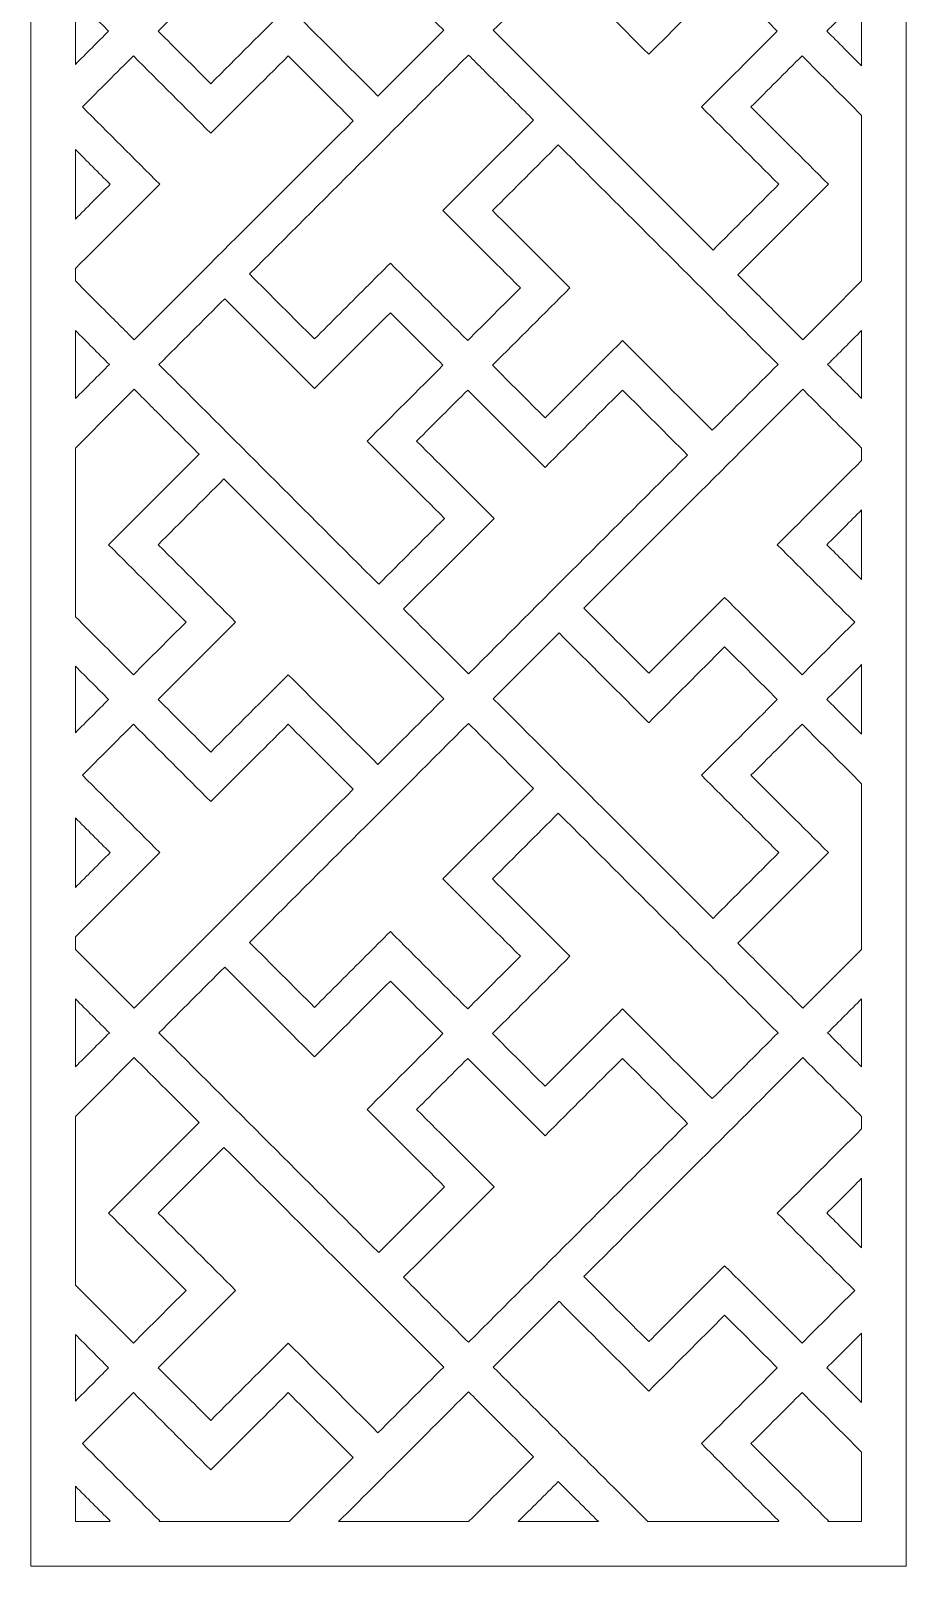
# Model space of a CAD drawing. Header units: centimetres. Extents: x -9.6 to 8.9, y -13.9 to 14.2.
# Drawn here: x 0.91 to 8.9, y -13.87 to 0.15 of the extents above; entities that cross this region are included whole.
import ezdxf

# ---------------------------------------------------------------- set-up
doc = ezdxf.new("R2010")
doc.units = ezdxf.units.CM
doc.header["$MEASUREMENT"] = 0
doc.layers.add('layer 1', color=7, linetype='Continuous')

msp = doc.modelspace()

# ---------------------------------------------------------------- linework, layer by layer
at = {"layer": 'layer 1', "color": 242, "lineweight": 9}
for points, knots in [([(0.90884, 14.17327), (3.57212, 14.17327), (6.23531, 14.17327), (8.89854, 14.17327), (8.89854, 14.17327), (8.89854, 4.8253), (8.89854, -4.52267), (8.89854, -13.87064), (8.89854, -13.87064), (6.23531, -13.87064), (3.57212, -13.87064), (0.90884, -13.87064), (0.90884, -13.87064), (0.90884, -4.52267), (0.90884, 4.8253), (0.90884, 14.17327)], [0, 0, 0, 0, 0.2, 0.2, 0.2, 0.2, 0.4, 0.4, 0.4, 0.4, 0.6, 0.6, 0.6, 0.6, 1, 1, 1, 1]), ([(2.67208, 2.15695), (2.472, 1.95681), (2.27193, 1.75673), (2.07183, 1.55664), (2.07183, 1.55664), (2.30723, 1.32125), (2.54265, 1.08586), (2.77805, 0.85046), (2.77805, 0.85046), (2.54265, 0.61508), (2.30723, 0.37964), (2.07183, 0.14424), (2.07183, 0.14424), (2.23189, -0.01581), (2.39202, -0.17591), (2.55205, -0.33598), (2.55205, -0.33598), (2.78747, -0.10054), (3.02283, 0.13489), (3.25827, 0.37024), (3.25827, 0.37024), (3.5313, 0.09714), (3.80441, -0.17591), (4.0774, -0.449), (4.0774, -0.449), (4.27752, -0.24888), (4.4776, -0.04878), (4.67771, 0.15132), (4.67771, 0.15132), (4.0092, 0.81985), (3.34065, 1.48838), (2.67208, 2.15695)], [0, 0, 0, 0, 0.11111111, 0.11111111, 0.11111111, 0.11111111, 0.22222222, 0.22222222, 0.22222222, 0.22222222, 0.33333333, 0.33333333, 0.33333333, 0.33333333, 0.44444444, 0.44444444, 0.44444444, 0.44444444, 0.55555556, 0.55555556, 0.55555556, 0.55555556, 0.66666667, 0.66666667, 0.66666667, 0.66666667, 0.77777778, 0.77777778, 0.77777778, 0.77777778, 1, 1, 1, 1]), ([(5.72993, 0.75163), (5.5299, 0.55152), (5.32977, 0.35144), (5.12969, 0.15132), (5.12969, 0.15132), (5.79823, -0.51718), (6.46675, -1.18573), (7.13528, -1.85425), (7.13528, -1.85425), (7.3354, -1.65415), (7.53548, -1.4541), (7.73553, -1.25401), (7.73553, -1.25401), (7.50013, -1.0186), (7.26475, -0.78323), (7.02936, -0.54783), (7.02936, -0.54783), (7.26008, -0.31714), (7.49073, -0.08644), (7.72145, 0.14424), (7.72145, 0.14424), (7.56137, 0.30431), (7.40126, 0.46441), (7.24123, 0.62444), (7.24123, 0.62444), (7.01048, 0.39378), (6.77983, 0.16308), (6.54914, -0.0676), (6.54914, -0.0676), (6.2761, 0.20549), (6.00301, 0.47854), (5.72993, 0.75163)], [0, 0, 0, 0, 0.11111111, 0.11111111, 0.11111111, 0.11111111, 0.22222222, 0.22222222, 0.22222222, 0.22222222, 0.33333333, 0.33333333, 0.33333333, 0.33333333, 0.44444444, 0.44444444, 0.44444444, 0.44444444, 0.55555556, 0.55555556, 0.55555556, 0.55555556, 0.66666667, 0.66666667, 0.66666667, 0.66666667, 0.77777778, 0.77777778, 0.77777778, 0.77777778, 1, 1, 1, 1]), ([(1.31629, -0.15934), (1.31629, 0.04304), (1.31629, 0.24545), (1.31629, 0.44782), (1.31629, 0.44782), (1.41749, 0.34665), (1.51871, 0.24545), (1.61989, 0.14424), (1.61989, 0.14424), (1.51871, 0.04304), (1.41749, -0.05814), (1.31629, -0.15934)], [0, 0, 0, 0, 0.25, 0.25, 0.25, 0.25, 0.5, 0.5, 0.5, 0.5, 1, 1, 1, 1]), ([(8.49108, 0.46197), (8.49108, 0.25016), (8.49108, 0.03835), (8.49108, -0.17345), (8.49108, -0.17345), (8.38521, -0.06752), (8.27929, 0.03835), (8.17338, 0.14424), (8.17338, 0.14424), (8.27929, 0.25016), (8.38521, 0.35608), (8.49108, 0.46197)], [0, 0, 0, 0, 0.25, 0.25, 0.25, 0.25, 0.5, 0.5, 0.5, 0.5, 1, 1, 1, 1]), ([(1.31629, -2.13686), (1.31629, -2.09911), (1.31629, -2.06138), (1.31629, -2.02366), (1.31629, -2.02366), (1.57285, -1.76713), (1.82945, -1.51057), (2.08594, -1.25401), (2.08594, -1.25401), (1.85056, -1.0186), (1.61516, -0.78323), (1.3798, -0.54783), (1.3798, -0.54783), (1.53511, -0.39244), (1.69048, -0.23705), (1.84582, -0.08175), (1.84582, -0.08175), (2.08127, -0.31714), (2.31669, -0.55253), (2.55205, -0.78793), (2.55205, -0.78793), (2.78747, -0.55253), (3.02283, -0.31714), (3.25827, -0.08175), (3.25827, -0.08175), (3.456, -0.27942), (3.65373, -0.4772), (3.85145, -0.67495), (3.85145, -0.67495), (3.18528, -1.34111), (2.5191, -2.00733), (1.85289, -2.67348), (1.85289, -2.67348), (1.76229, -2.58284), (1.6717, -2.49223), (1.58104, -2.40153), (1.58104, -2.40153), (1.49281, -2.31333), (1.40458, -2.22513), (1.31629, -2.13686)], [0, 0, 0, 0, 0.09090909, 0.09090909, 0.09090909, 0.09090909, 0.18181818, 0.18181818, 0.18181818, 0.18181818, 0.27272727, 0.27272727, 0.27272727, 0.27272727, 0.36363636, 0.36363636, 0.36363636, 0.36363636, 0.45454545, 0.45454545, 0.45454545, 0.45454545, 0.54545455, 0.54545455, 0.54545455, 0.54545455, 0.63636364, 0.63636364, 0.63636364, 0.63636364, 0.72727273, 0.72727273, 0.72727273, 0.72727273, 0.81818182, 0.81818182, 0.81818182, 0.81818182, 1, 1, 1, 1]), ([(4.90371, -0.07467), (4.23749, -0.74082), (3.57135, -1.40704), (2.90515, -2.07319), (2.90515, -2.07319), (3.10291, -2.27096), (3.30063, -2.4687), (3.49837, -2.66641), (3.49837, -2.66641), (3.65373, -2.51103), (3.80907, -2.35565), (3.96445, -2.20032), (3.96445, -2.20032), (3.96445, -2.20032), (3.96445, -2.20032), (3.96445, -2.20032), (3.96445, -2.20032), (4.03976, -2.12497), (4.11508, -2.04965), (4.19043, -1.97437), (4.19043, -1.97437), (4.42583, -2.20973), (4.66126, -2.44512), (4.89663, -2.68054), (4.89663, -2.68054), (5.0567, -2.52046), (5.21674, -2.36041), (5.37684, -2.20032), (5.37684, -2.20032), (5.14148, -1.96488), (4.90606, -1.7295), (4.67064, -1.49415), (4.67064, -1.49415), (4.94607, -1.2187), (5.22148, -0.9433), (5.49689, -0.66786), (5.49689, -0.66786), (5.3898, -0.56077), (5.28268, -0.45365), (5.17558, -0.34655), (5.17558, -0.34655), (5.08494, -0.25588), (4.9943, -0.16527), (4.90371, -0.07467)], [0, 0, 0, 0, 0.08333333, 0.08333333, 0.08333333, 0.08333333, 0.16666667, 0.16666667, 0.16666667, 0.16666667, 0.25, 0.25, 0.25, 0.25, 0.33333333, 0.33333333, 0.33333333, 0.33333333, 0.41666667, 0.41666667, 0.41666667, 0.41666667, 0.5, 0.5, 0.5, 0.5, 0.58333333, 0.58333333, 0.58333333, 0.58333333, 0.66666667, 0.66666667, 0.66666667, 0.66666667, 0.75, 0.75, 0.75, 0.75, 0.83333333, 0.83333333, 0.83333333, 0.83333333, 1, 1, 1, 1]), ([(8.49108, -0.62538), (8.49108, -1.12921), (8.49108, -1.63304), (8.49108, -2.13686), (8.49108, -2.13686), (8.31223, -2.3157), (8.13336, -2.49462), (7.95453, -2.67348), (7.95453, -2.67348), (7.87323, -2.59229), (7.79205, -2.51102), (7.71086, -2.42984), (7.71086, -2.42984), (7.5943, -2.31331), (7.47777, -2.19675), (7.36129, -2.08028), (7.36129, -2.08028), (7.63665, -1.80486), (7.9121, -1.52941), (8.1875, -1.25401), (8.1875, -1.25401), (7.95212, -1.0186), (7.71668, -0.78323), (7.48132, -0.54783), (7.48132, -0.54783), (7.63665, -0.39244), (7.79205, -0.23705), (7.94742, -0.08175), (7.94742, -0.08175), (8.1286, -0.26292), (8.3098, -0.44417), (8.49108, -0.62538)], [0, 0, 0, 0, 0.11111111, 0.11111111, 0.11111111, 0.11111111, 0.22222222, 0.22222222, 0.22222222, 0.22222222, 0.33333333, 0.33333333, 0.33333333, 0.33333333, 0.44444444, 0.44444444, 0.44444444, 0.44444444, 0.55555556, 0.55555556, 0.55555556, 0.55555556, 0.66666667, 0.66666667, 0.66666667, 0.66666667, 0.77777778, 0.77777778, 0.77777778, 0.77777778, 1, 1, 1, 1]), ([(1.31629, -1.57172), (1.31629, -1.3599), (1.31629, -1.14812), (1.31629, -0.93636), (1.31629, -0.93636), (1.42222, -1.04221), (1.5281, -1.14812), (1.63398, -1.25401), (1.63398, -1.25401), (1.5281, -1.3599), (1.42222, -1.46579), (1.31629, -1.57172)], [0, 0, 0, 0, 0.25, 0.25, 0.25, 0.25, 0.5, 0.5, 0.5, 0.5, 1, 1, 1, 1]), ([(5.72289, -0.89386), (5.5228, -1.09395), (5.3227, -1.29402), (5.12262, -1.49415), (5.12262, -1.49415), (5.35802, -1.7295), (5.59337, -1.96488), (5.8288, -2.20032), (5.8288, -2.20032), (5.59337, -2.43572), (5.35802, -2.67114), (5.12262, -2.9065), (5.12262, -2.9065), (5.28269, -3.06659), (5.44277, -3.22667), (5.60284, -3.38672), (5.60284, -3.38672), (5.83818, -3.15132), (6.0736, -2.91595), (6.30904, -2.68054), (6.30904, -2.68054), (6.58208, -2.95363), (6.85515, -3.22667), (7.12819, -3.49974), (7.12819, -3.49974), (7.3283, -3.29961), (7.52841, -3.09956), (7.7285, -2.89947), (7.7285, -2.89947), (7.05996, -2.23093), (6.39143, -1.5624), (5.72289, -0.89386)], [0, 0, 0, 0, 0.11111111, 0.11111111, 0.11111111, 0.11111111, 0.22222222, 0.22222222, 0.22222222, 0.22222222, 0.33333333, 0.33333333, 0.33333333, 0.33333333, 0.44444444, 0.44444444, 0.44444444, 0.44444444, 0.55555556, 0.55555556, 0.55555556, 0.55555556, 0.66666667, 0.66666667, 0.66666667, 0.66666667, 0.77777778, 0.77777778, 0.77777778, 0.77777778, 1, 1, 1, 1]), ([(2.07893, -2.89947), (2.27899, -2.69938), (2.4791, -2.49927), (2.67922, -2.29917), (2.67922, -2.29917), (2.95223, -2.57224), (3.22531, -2.8453), (3.49837, -3.11839), (3.49837, -3.11839), (3.72901, -2.88768), (3.95976, -2.65701), (4.19043, -2.42629), (4.19043, -2.42629), (4.3505, -2.58638), (4.51058, -2.74646), (4.67064, -2.9065), (4.67064, -2.9065), (4.43996, -3.13723), (4.20926, -3.36787), (3.97857, -3.59861), (3.97857, -3.59861), (4.21397, -3.834), (4.44938, -4.06939), (4.68479, -4.30476), (4.68479, -4.30476), (4.48468, -4.5049), (4.28458, -4.70489), (4.08451, -4.90504), (4.08451, -4.90504), (3.41595, -4.23653), (2.74744, -3.568), (2.07893, -2.89947)], [0, 0, 0, 0, 0.11111111, 0.11111111, 0.11111111, 0.11111111, 0.22222222, 0.22222222, 0.22222222, 0.22222222, 0.33333333, 0.33333333, 0.33333333, 0.33333333, 0.44444444, 0.44444444, 0.44444444, 0.44444444, 0.55555556, 0.55555556, 0.55555556, 0.55555556, 0.66666667, 0.66666667, 0.66666667, 0.66666667, 0.77777778, 0.77777778, 0.77777778, 0.77777778, 1, 1, 1, 1]), ([(1.31629, -3.21009), (1.31629, -3.00301), (1.31629, -2.79593), (1.31629, -2.58884), (1.31629, -2.58884), (1.41985, -2.69237), (1.52339, -2.79593), (1.62692, -2.89947), (1.62692, -2.89947), (1.52339, -3.00301), (1.41985, -3.10655), (1.31629, -3.21009)], [0, 0, 0, 0, 0.25, 0.25, 0.25, 0.25, 0.5, 0.5, 0.5, 0.5, 1, 1, 1, 1]), ([(8.49108, -2.58884), (8.49108, -2.79593), (8.49108, -3.00301), (8.49108, -3.21009), (8.49108, -3.21009), (8.38756, -3.10655), (8.28403, -3.00301), (8.18041, -2.89947), (8.18041, -2.89947), (8.28403, -2.79593), (8.38756, -2.69237), (8.49108, -2.58884)], [0, 0, 0, 0, 0.25, 0.25, 0.25, 0.25, 0.5, 0.5, 0.5, 0.5, 1, 1, 1, 1]), ([(1.31629, -5.20178), (1.31629, -4.68851), (1.31629, -4.17529), (1.31629, -3.66205), (1.31629, -3.66205), (1.4952, -3.48318), (1.67412, -3.30433), (1.85289, -3.12545), (1.85289, -3.12545), (1.94359, -3.21611), (2.03417, -3.30671), (2.1248, -3.39734), (2.1248, -3.39734), (2.23189, -3.50445), (2.339, -3.61156), (2.44613, -3.7187), (2.44613, -3.7187), (2.17071, -3.99405), (1.89529, -4.26949), (1.61988, -4.54489), (1.61988, -4.54489), (1.85526, -4.78027), (2.09066, -5.01574), (2.32608, -5.25113), (2.32608, -5.25113), (2.16597, -5.41117), (2.00594, -5.57127), (1.84582, -5.73132), (1.84582, -5.73132), (1.66936, -5.55478), (1.49283, -5.37825), (1.31629, -5.20178)], [0, 0, 0, 0, 0.11111111, 0.11111111, 0.11111111, 0.11111111, 0.22222222, 0.22222222, 0.22222222, 0.22222222, 0.33333333, 0.33333333, 0.33333333, 0.33333333, 0.44444444, 0.44444444, 0.44444444, 0.44444444, 0.55555556, 0.55555556, 0.55555556, 0.55555556, 0.66666667, 0.66666667, 0.66666667, 0.66666667, 0.77777778, 0.77777778, 0.77777778, 0.77777778, 1, 1, 1, 1]), ([(4.31048, -5.13104), (4.5859, -4.85564), (4.8613, -4.58022), (5.13673, -4.30476), (5.13673, -4.30476), (4.90134, -4.06939), (4.66595, -3.834), (4.43054, -3.59861), (4.43054, -3.59861), (4.5859, -3.44321), (4.74126, -3.28787), (4.89663, -3.13252), (4.89663, -3.13252), (5.13203, -3.36787), (5.36743, -3.60328), (5.60284, -3.83872), (5.60284, -3.83872), (5.83818, -3.60328), (6.0736, -3.36787), (6.30904, -3.13252), (6.30904, -3.13252), (6.50676, -3.33024), (6.70448, -3.52796), (6.90222, -3.72568), (6.90222, -3.72568), (6.23607, -4.3919), (5.56987, -5.05805), (4.90371, -5.72425), (4.90371, -5.72425), (4.82249, -5.64306), (4.74125, -5.56181), (4.66001, -5.48064), (4.66001, -5.48064), (4.54355, -5.36409), (4.42704, -5.24756), (4.31048, -5.13104)], [0, 0, 0, 0, 0.1, 0.1, 0.1, 0.1, 0.2, 0.2, 0.2, 0.2, 0.3, 0.3, 0.3, 0.3, 0.4, 0.4, 0.4, 0.4, 0.5, 0.5, 0.5, 0.5, 0.6, 0.6, 0.6, 0.6, 0.7, 0.7, 0.7, 0.7, 0.8, 0.8, 0.8, 0.8, 1, 1, 1, 1]), ([(8.49108, -3.66205), (8.49108, -3.69979), (8.49108, -3.73752), (8.49108, -3.77522), (8.49108, -3.77522), (8.23454, -4.03181), (7.97799, -4.28835), (7.72145, -4.54489), (7.72145, -4.54489), (7.9568, -4.78027), (8.19224, -5.01574), (8.42764, -5.25113), (8.42764, -5.25113), (8.26754, -5.41117), (8.10749, -5.57127), (7.94742, -5.73132), (7.94742, -5.73132), (7.71199, -5.49591), (7.4766, -5.26052), (7.24123, -5.02512), (7.24123, -5.02512), (7.16587, -5.10044), (7.09057, -5.17576), (7.01522, -5.25113), (7.01522, -5.25113), (7.01522, -5.25113), (7.01522, -5.25113), (7.01522, -5.25113), (7.01522, -5.25113), (6.85986, -5.40644), (6.70452, -5.56181), (6.54914, -5.71717), (6.54914, -5.71717), (6.35142, -5.51949), (6.15369, -5.32167), (5.95596, -5.12394), (5.95596, -5.12394), (6.62212, -4.45776), (7.28827, -3.79162), (7.95453, -3.12545), (7.95453, -3.12545), (8.0545, -3.22548), (8.15455, -3.32547), (8.2546, -3.42555), (8.2546, -3.42555), (8.33346, -3.50442), (8.41228, -3.58323), (8.49108, -3.66205)], [0, 0, 0, 0, 0.07692308, 0.07692308, 0.07692308, 0.07692308, 0.15384615, 0.15384615, 0.15384615, 0.15384615, 0.23076923, 0.23076923, 0.23076923, 0.23076923, 0.30769231, 0.30769231, 0.30769231, 0.30769231, 0.38461538, 0.38461538, 0.38461538, 0.38461538, 0.46153846, 0.46153846, 0.46153846, 0.46153846, 0.53846154, 0.53846154, 0.53846154, 0.53846154, 0.61538462, 0.61538462, 0.61538462, 0.61538462, 0.69230769, 0.69230769, 0.69230769, 0.69230769, 0.76923077, 0.76923077, 0.76923077, 0.76923077, 0.84615385, 0.84615385, 0.84615385, 0.84615385, 1, 1, 1, 1]), ([(2.67208, -3.94463), (2.472, -4.14474), (2.27193, -4.34481), (2.07183, -4.54489), (2.07183, -4.54489), (2.30723, -4.78027), (2.54265, -5.01574), (2.77805, -5.25113), (2.77805, -5.25113), (2.54265, -5.4865), (2.30723, -5.7219), (2.07183, -5.95733), (2.07183, -5.95733), (2.23189, -6.11737), (2.39202, -6.27742), (2.55205, -6.4375), (2.55205, -6.4375), (2.78747, -6.20213), (3.02283, -5.96672), (3.25827, -5.73132), (3.25827, -5.73132), (3.5313, -6.00438), (3.80441, -6.27742), (4.0774, -6.55047), (4.0774, -6.55047), (4.27752, -6.35038), (4.4776, -6.15033), (4.67771, -5.9502), (4.67771, -5.9502), (4.0092, -5.28171), (3.34065, -4.61316), (2.67208, -3.94463)], [0, 0, 0, 0, 0.11111111, 0.11111111, 0.11111111, 0.11111111, 0.22222222, 0.22222222, 0.22222222, 0.22222222, 0.33333333, 0.33333333, 0.33333333, 0.33333333, 0.44444444, 0.44444444, 0.44444444, 0.44444444, 0.55555556, 0.55555556, 0.55555556, 0.55555556, 0.66666667, 0.66666667, 0.66666667, 0.66666667, 0.77777778, 0.77777778, 0.77777778, 0.77777778, 1, 1, 1, 1]), ([(8.49108, -4.22721), (8.49108, -4.43902), (8.49108, -4.65079), (8.49108, -4.8626), (8.49108, -4.8626), (8.38521, -4.75671), (8.27929, -4.65079), (8.17338, -4.54489), (8.17338, -4.54489), (8.27929, -4.43903), (8.38521, -4.33313), (8.49108, -4.22721)], [0, 0, 0, 0, 0.25, 0.25, 0.25, 0.25, 0.5, 0.5, 0.5, 0.5, 1, 1, 1, 1]), ([(5.12969, -5.9502), (5.32977, -5.75018), (5.5299, -5.55007), (5.72993, -5.34995), (5.72993, -5.34995), (6.00301, -5.62305), (6.2761, -5.89607), (6.54914, -6.16918), (6.54914, -6.16918), (6.77983, -5.93847), (7.01048, -5.7078), (7.24123, -5.47704), (7.24123, -5.47704), (7.40126, -5.63718), (7.56137, -5.79722), (7.72145, -5.95733), (7.72145, -5.95733), (7.49073, -6.18799), (7.26008, -6.41869), (7.02936, -6.64935), (7.02936, -6.64935), (7.26475, -6.88477), (7.50013, -7.12017), (7.73553, -7.35552), (7.73553, -7.35552), (7.53548, -7.55563), (7.3354, -7.75572), (7.13528, -7.95584), (7.13528, -7.95584), (6.46675, -7.28732), (5.79823, -6.61877), (5.12969, -5.9502)], [0, 0, 0, 0, 0.11111111, 0.11111111, 0.11111111, 0.11111111, 0.22222222, 0.22222222, 0.22222222, 0.22222222, 0.33333333, 0.33333333, 0.33333333, 0.33333333, 0.44444444, 0.44444444, 0.44444444, 0.44444444, 0.55555556, 0.55555556, 0.55555556, 0.55555556, 0.66666667, 0.66666667, 0.66666667, 0.66666667, 0.77777778, 0.77777778, 0.77777778, 0.77777778, 1, 1, 1, 1]), ([(1.31629, -6.26091), (1.31629, -6.05848), (1.31629, -5.85608), (1.31629, -5.65376), (1.31629, -5.65376), (1.41749, -5.75492), (1.51871, -5.85608), (1.61989, -5.95733), (1.61989, -5.95733), (1.51871, -6.05848), (1.41749, -6.15968), (1.31629, -6.26091)], [0, 0, 0, 0, 0.25, 0.25, 0.25, 0.25, 0.5, 0.5, 0.5, 0.5, 1, 1, 1, 1]), ([(8.49108, -5.63961), (8.49108, -5.85138), (8.49108, -6.06318), (8.49108, -6.27496), (8.49108, -6.27496), (8.38521, -6.1691), (8.27929, -6.06318), (8.17338, -5.95733), (8.17338, -5.95733), (8.27929, -5.85138), (8.38521, -5.7455), (8.49108, -5.63961)], [0, 0, 0, 0, 0.25, 0.25, 0.25, 0.25, 0.5, 0.5, 0.5, 0.5, 1, 1, 1, 1]), ([(1.31629, -8.23843), (1.31629, -8.2007), (1.31629, -8.16297), (1.31629, -8.12524), (1.31629, -8.12524), (1.57285, -7.86869), (1.82945, -7.6121), (2.08594, -7.35552), (2.08594, -7.35552), (1.85056, -7.12017), (1.61516, -6.88477), (1.3798, -6.64935), (1.3798, -6.64935), (1.53511, -6.49403), (1.69048, -6.33865), (1.84582, -6.18328), (1.84582, -6.18328), (2.08127, -6.41869), (2.31669, -6.65407), (2.55205, -6.88949), (2.55205, -6.88949), (2.78747, -6.65407), (3.02283, -6.41869), (3.25827, -6.18328), (3.25827, -6.18328), (3.456, -6.38098), (3.65373, -6.57875), (3.85145, -6.7765), (3.85145, -6.7765), (3.18528, -7.44268), (2.5191, -8.10879), (1.85289, -8.77503), (1.85289, -8.77503), (1.7717, -8.69381), (1.69048, -8.61261), (1.60931, -8.53138), (1.60931, -8.53138), (1.51163, -8.43374), (1.41398, -8.3361), (1.31629, -8.23843)], [0, 0, 0, 0, 0.09090909, 0.09090909, 0.09090909, 0.09090909, 0.18181818, 0.18181818, 0.18181818, 0.18181818, 0.27272727, 0.27272727, 0.27272727, 0.27272727, 0.36363636, 0.36363636, 0.36363636, 0.36363636, 0.45454545, 0.45454545, 0.45454545, 0.45454545, 0.54545455, 0.54545455, 0.54545455, 0.54545455, 0.63636364, 0.63636364, 0.63636364, 0.63636364, 0.72727273, 0.72727273, 0.72727273, 0.72727273, 0.81818182, 0.81818182, 0.81818182, 0.81818182, 1, 1, 1, 1]), ([(4.90371, -6.17621), (4.23749, -6.84236), (3.57135, -7.50861), (2.90515, -8.17475), (2.90515, -8.17475), (3.10291, -8.37248), (3.30063, -8.57022), (3.49837, -8.76798), (3.49837, -8.76798), (3.65373, -8.61262), (3.80907, -8.45724), (3.96445, -8.30186), (3.96445, -8.30186), (3.96445, -8.30186), (3.96445, -8.30186), (3.96445, -8.30186), (3.96445, -8.30186), (4.03976, -8.22656), (4.11508, -8.15122), (4.19043, -8.07588), (4.19043, -8.07588), (4.42583, -8.31129), (4.66126, -8.54669), (4.89663, -8.7821), (4.89663, -8.7821), (5.0567, -8.62198), (5.21674, -8.46194), (5.37684, -8.30186), (5.37684, -8.30186), (5.14148, -8.06649), (4.90606, -7.83107), (4.67064, -7.59568), (4.67064, -7.59568), (4.94607, -7.32029), (5.22148, -7.04485), (5.49689, -6.76947), (5.49689, -6.76947), (5.39922, -6.67173), (5.30151, -6.57406), (5.20383, -6.47636), (5.20383, -6.47636), (5.10376, -6.37629), (5.00374, -6.27625), (4.90371, -6.17621)], [0, 0, 0, 0, 0.08333333, 0.08333333, 0.08333333, 0.08333333, 0.16666667, 0.16666667, 0.16666667, 0.16666667, 0.25, 0.25, 0.25, 0.25, 0.33333333, 0.33333333, 0.33333333, 0.33333333, 0.41666667, 0.41666667, 0.41666667, 0.41666667, 0.5, 0.5, 0.5, 0.5, 0.58333333, 0.58333333, 0.58333333, 0.58333333, 0.66666667, 0.66666667, 0.66666667, 0.66666667, 0.75, 0.75, 0.75, 0.75, 0.83333333, 0.83333333, 0.83333333, 0.83333333, 1, 1, 1, 1]), ([(8.49108, -6.72692), (8.49108, -7.23077), (8.49108, -7.7346), (8.49108, -8.23843), (8.49108, -8.23843), (8.31223, -8.41726), (8.13336, -8.59615), (7.95453, -8.77503), (7.95453, -8.77503), (7.88268, -8.70323), (7.81085, -8.63144), (7.73905, -8.5596), (7.73905, -8.5596), (7.61312, -8.4337), (7.4872, -8.30778), (7.36129, -8.18182), (7.36129, -8.18182), (7.63665, -7.90638), (7.9121, -7.63098), (8.1875, -7.35552), (8.1875, -7.35552), (7.95212, -7.12017), (7.71668, -6.88477), (7.48132, -6.64935), (7.48132, -6.64935), (7.63665, -6.49403), (7.79205, -6.33865), (7.94742, -6.18328), (7.94742, -6.18328), (8.1286, -6.36449), (8.3098, -6.54575), (8.49108, -6.72692)], [0, 0, 0, 0, 0.11111111, 0.11111111, 0.11111111, 0.11111111, 0.22222222, 0.22222222, 0.22222222, 0.22222222, 0.33333333, 0.33333333, 0.33333333, 0.33333333, 0.44444444, 0.44444444, 0.44444444, 0.44444444, 0.55555556, 0.55555556, 0.55555556, 0.55555556, 0.66666667, 0.66666667, 0.66666667, 0.66666667, 0.77777778, 0.77777778, 0.77777778, 0.77777778, 1, 1, 1, 1]), ([(5.72289, -6.99538), (5.5228, -7.19548), (5.3227, -7.39558), (5.12262, -7.59568), (5.12262, -7.59568), (5.35802, -7.83107), (5.59337, -8.06649), (5.8288, -8.30186), (5.8288, -8.30186), (5.59337, -8.53729), (5.35802, -8.77264), (5.12262, -9.00806), (5.12262, -9.00806), (5.28269, -9.16814), (5.44277, -9.32819), (5.60284, -9.48829), (5.60284, -9.48829), (5.83818, -9.25287), (6.0736, -9.01751), (6.30904, -8.7821), (6.30904, -8.7821), (6.58208, -9.05514), (6.85515, -9.32819), (7.12819, -9.60128), (7.12819, -9.60128), (7.3283, -9.40119), (7.52841, -9.20109), (7.7285, -9.00102), (7.7285, -9.00102), (7.05996, -8.33244), (6.39143, -7.66396), (5.72289, -6.99538)], [0, 0, 0, 0, 0.11111111, 0.11111111, 0.11111111, 0.11111111, 0.22222222, 0.22222222, 0.22222222, 0.22222222, 0.33333333, 0.33333333, 0.33333333, 0.33333333, 0.44444444, 0.44444444, 0.44444444, 0.44444444, 0.55555556, 0.55555556, 0.55555556, 0.55555556, 0.66666667, 0.66666667, 0.66666667, 0.66666667, 0.77777778, 0.77777778, 0.77777778, 0.77777778, 1, 1, 1, 1]), ([(1.31629, -7.67325), (1.31629, -7.46145), (1.31629, -7.24968), (1.31629, -7.03789), (1.31629, -7.03789), (1.42222, -7.14377), (1.5281, -7.24968), (1.63398, -7.35552), (1.63398, -7.35552), (1.5281, -7.46145), (1.42222, -7.56733), (1.31629, -7.67325)], [0, 0, 0, 0, 0.25, 0.25, 0.25, 0.25, 0.5, 0.5, 0.5, 0.5, 1, 1, 1, 1]), ([(2.67922, -8.40071), (2.4791, -8.60082), (2.27899, -8.80092), (2.07893, -9.00102), (2.07893, -9.00102), (2.74744, -9.66956), (3.41595, -10.33809), (4.08451, -11.00663), (4.08451, -11.00663), (4.28458, -10.80653), (4.48468, -10.60643), (4.68479, -10.40632), (4.68479, -10.40632), (4.44938, -10.17094), (4.21397, -9.93556), (3.97857, -9.70014), (3.97857, -9.70014), (4.20926, -9.46945), (4.43996, -9.23876), (4.67064, -9.00806), (4.67064, -9.00806), (4.51058, -8.84799), (4.3505, -8.68791), (4.19043, -8.52783), (4.19043, -8.52783), (3.95976, -8.75856), (3.72901, -8.98923), (3.49837, -9.21992), (3.49837, -9.21992), (3.22531, -8.94686), (2.95223, -8.67385), (2.67922, -8.40071)], [0, 0, 0, 0, 0.11111111, 0.11111111, 0.11111111, 0.11111111, 0.22222222, 0.22222222, 0.22222222, 0.22222222, 0.33333333, 0.33333333, 0.33333333, 0.33333333, 0.44444444, 0.44444444, 0.44444444, 0.44444444, 0.55555556, 0.55555556, 0.55555556, 0.55555556, 0.66666667, 0.66666667, 0.66666667, 0.66666667, 0.77777778, 0.77777778, 0.77777778, 0.77777778, 1, 1, 1, 1]), ([(1.31629, -9.31165), (1.31629, -9.10457), (1.31629, -8.89744), (1.31629, -8.69041), (1.31629, -8.69041), (1.41985, -8.79394), (1.52339, -8.89744), (1.62692, -9.00102), (1.62692, -9.00102), (1.52339, -9.10457), (1.41985, -9.20805), (1.31629, -9.31165)], [0, 0, 0, 0, 0.25, 0.25, 0.25, 0.25, 0.5, 0.5, 0.5, 0.5, 1, 1, 1, 1]), ([(8.49108, -8.69041), (8.49108, -8.89744), (8.49108, -9.10457), (8.49108, -9.31165), (8.49108, -9.31165), (8.38756, -9.20805), (8.28403, -9.10457), (8.18041, -9.00102), (8.18041, -9.00102), (8.28403, -8.89744), (8.38756, -8.79394), (8.49108, -8.69041)], [0, 0, 0, 0, 0.25, 0.25, 0.25, 0.25, 0.5, 0.5, 0.5, 0.5, 1, 1, 1, 1]), ([(1.31629, -11.30334), (1.31629, -10.79009), (1.31629, -10.27682), (1.31629, -9.7636), (1.31629, -9.7636), (1.4952, -9.58474), (1.67412, -9.40589), (1.85289, -9.22697), (1.85289, -9.22697), (1.95298, -9.32702), (2.05301, -9.42707), (2.15303, -9.52712), (2.15303, -9.52712), (2.25071, -9.62481), (2.34843, -9.72247), (2.44613, -9.82018), (2.44613, -9.82018), (2.17071, -10.0956), (1.89529, -10.37106), (1.61988, -10.64645), (1.61988, -10.64645), (1.85526, -10.88181), (2.09066, -11.11724), (2.32608, -11.35264), (2.32608, -11.35264), (2.16597, -11.51271), (2.00594, -11.67278), (1.84582, -11.83284), (1.84582, -11.83284), (1.66936, -11.65632), (1.49283, -11.47981), (1.31629, -11.30334)], [0, 0, 0, 0, 0.11111111, 0.11111111, 0.11111111, 0.11111111, 0.22222222, 0.22222222, 0.22222222, 0.22222222, 0.33333333, 0.33333333, 0.33333333, 0.33333333, 0.44444444, 0.44444444, 0.44444444, 0.44444444, 0.55555556, 0.55555556, 0.55555556, 0.55555556, 0.66666667, 0.66666667, 0.66666667, 0.66666667, 0.77777778, 0.77777778, 0.77777778, 0.77777778, 1, 1, 1, 1]), ([(6.90222, -9.82726), (6.70448, -9.62955), (6.50676, -9.43183), (6.30904, -9.23407), (6.30904, -9.23407), (6.0736, -9.46945), (5.83818, -9.70482), (5.60284, -9.94027), (5.60284, -9.94027), (5.36743, -9.70482), (5.13203, -9.46945), (4.89663, -9.23407), (4.89663, -9.23407), (4.74126, -9.38942), (4.5859, -9.54476), (4.43054, -9.70014), (4.43054, -9.70014), (4.66595, -9.93556), (4.90134, -10.17094), (5.13673, -10.40632), (5.13673, -10.40632), (4.8613, -10.68179), (4.5859, -10.95718), (4.31048, -11.2326), (4.31048, -11.2326), (4.43642, -11.35854), (4.56237, -11.48448), (4.68831, -11.61041), (4.68831, -11.61041), (4.76012, -11.68221), (4.83189, -11.754), (4.90371, -11.8258), (4.90371, -11.8258), (5.56987, -11.15961), (6.23607, -10.49345), (6.90222, -9.82726)], [0, 0, 0, 0, 0.1, 0.1, 0.1, 0.1, 0.2, 0.2, 0.2, 0.2, 0.3, 0.3, 0.3, 0.3, 0.4, 0.4, 0.4, 0.4, 0.5, 0.5, 0.5, 0.5, 0.6, 0.6, 0.6, 0.6, 0.7, 0.7, 0.7, 0.7, 0.8, 0.8, 0.8, 0.8, 1, 1, 1, 1]), ([(8.49108, -9.7636), (8.49108, -9.80133), (8.49108, -9.83907), (8.49108, -9.87671), (8.49108, -9.87671), (8.23454, -10.13335), (7.97799, -10.38992), (7.72145, -10.64645), (7.72145, -10.64645), (7.9568, -10.88181), (8.19224, -11.11724), (8.42764, -11.35264), (8.42764, -11.35264), (8.26754, -11.51271), (8.10749, -11.67278), (7.94742, -11.83284), (7.94742, -11.83284), (7.71199, -11.59746), (7.4766, -11.3621), (7.24123, -11.12669), (7.24123, -11.12669), (7.16587, -11.20197), (7.09057, -11.27732), (7.01522, -11.35264), (7.01522, -11.35264), (7.01522, -11.35264), (7.01522, -11.35264), (7.01522, -11.35264), (7.01522, -11.35264), (6.85986, -11.50805), (6.70452, -11.66338), (6.54914, -11.81877), (6.54914, -11.81877), (6.35142, -11.62098), (6.15369, -11.42324), (5.95596, -11.22555), (5.95596, -11.22555), (6.62212, -10.55935), (7.28827, -9.89315), (7.95453, -9.22697), (7.95453, -9.22697), (8.0639, -9.33643), (8.17338, -9.44591), (8.28283, -9.5553), (8.28283, -9.5553), (8.35227, -9.62477), (8.42167, -9.69418), (8.49108, -9.7636)], [0, 0, 0, 0, 0.07692308, 0.07692308, 0.07692308, 0.07692308, 0.15384615, 0.15384615, 0.15384615, 0.15384615, 0.23076923, 0.23076923, 0.23076923, 0.23076923, 0.30769231, 0.30769231, 0.30769231, 0.30769231, 0.38461538, 0.38461538, 0.38461538, 0.38461538, 0.46153846, 0.46153846, 0.46153846, 0.46153846, 0.53846154, 0.53846154, 0.53846154, 0.53846154, 0.61538462, 0.61538462, 0.61538462, 0.61538462, 0.69230769, 0.69230769, 0.69230769, 0.69230769, 0.76923077, 0.76923077, 0.76923077, 0.76923077, 0.84615385, 0.84615385, 0.84615385, 0.84615385, 1, 1, 1, 1]), ([(2.67208, -10.04617), (2.472, -10.24627), (2.27193, -10.4464), (2.07183, -10.64645), (2.07183, -10.64645), (2.30723, -10.88181), (2.54265, -11.11724), (2.77805, -11.35264), (2.77805, -11.35264), (2.54265, -11.58802), (2.30723, -11.82343), (2.07183, -12.05883), (2.07183, -12.05883), (2.23189, -12.21891), (2.39202, -12.37898), (2.55205, -12.53903), (2.55205, -12.53903), (2.78747, -12.30366), (3.02283, -12.06826), (3.25827, -11.83284), (3.25827, -11.83284), (3.5313, -12.10594), (3.80441, -12.37898), (4.0774, -12.65205), (4.0774, -12.65205), (4.27752, -12.45197), (4.4776, -12.25186), (4.67771, -12.05178), (4.67771, -12.05178), (4.0092, -11.38326), (3.34065, -10.71472), (2.67208, -10.04617)], [0, 0, 0, 0, 0.11111111, 0.11111111, 0.11111111, 0.11111111, 0.22222222, 0.22222222, 0.22222222, 0.22222222, 0.33333333, 0.33333333, 0.33333333, 0.33333333, 0.44444444, 0.44444444, 0.44444444, 0.44444444, 0.55555556, 0.55555556, 0.55555556, 0.55555556, 0.66666667, 0.66666667, 0.66666667, 0.66666667, 0.77777778, 0.77777778, 0.77777778, 0.77777778, 1, 1, 1, 1]), ([(8.49108, -10.32875), (8.49108, -10.54053), (8.49108, -10.75233), (8.49108, -10.96416), (8.49108, -10.96416), (8.38521, -10.85827), (8.27929, -10.75233), (8.17338, -10.64645), (8.17338, -10.64645), (8.27929, -10.54053), (8.38521, -10.43464), (8.49108, -10.32875)], [0, 0, 0, 0, 0.25, 0.25, 0.25, 0.25, 0.5, 0.5, 0.5, 0.5, 1, 1, 1, 1]), ([(7.72951, -13.46317), (7.33335, -13.46317), (6.93722, -13.46317), (6.54105, -13.46317), (6.54105, -13.46317), (6.07059, -12.99268), (5.6001, -12.52222), (5.12969, -12.05178), (5.12969, -12.05178), (5.32977, -11.85169), (5.5299, -11.65159), (5.72993, -11.45151), (5.72993, -11.45151), (6.00301, -11.72456), (6.2761, -11.99764), (6.54914, -12.27068), (6.54914, -12.27068), (6.77983, -12.04005), (7.01048, -11.80932), (7.24123, -11.57864), (7.24123, -11.57864), (7.40126, -11.7387), (7.56137, -11.89875), (7.72145, -12.05883), (7.72145, -12.05883), (7.49073, -12.28952), (7.26008, -12.52028), (7.02936, -12.75094), (7.02936, -12.75094), (7.26475, -12.98633), (7.50013, -13.22171), (7.73553, -13.45714), (7.73553, -13.45714), (7.73353, -13.45911), (7.73152, -13.46115), (7.72951, -13.46317)], [0, 0, 0, 0, 0.1, 0.1, 0.1, 0.1, 0.2, 0.2, 0.2, 0.2, 0.3, 0.3, 0.3, 0.3, 0.4, 0.4, 0.4, 0.4, 0.5, 0.5, 0.5, 0.5, 0.6, 0.6, 0.6, 0.6, 0.7, 0.7, 0.7, 0.7, 0.8, 0.8, 0.8, 0.8, 1, 1, 1, 1]), ([(1.31629, -12.36241), (1.31629, -12.16007), (1.31629, -11.95766), (1.31629, -11.75528), (1.31629, -11.75528), (1.41749, -11.85649), (1.51871, -11.95766), (1.61989, -12.05883), (1.61989, -12.05883), (1.51871, -12.16007), (1.41749, -12.26122), (1.31629, -12.36241)], [0, 0, 0, 0, 0.25, 0.25, 0.25, 0.25, 0.5, 0.5, 0.5, 0.5, 1, 1, 1, 1]), ([(8.49108, -11.74115), (8.49108, -11.95292), (8.49108, -12.16476), (8.49108, -12.3765), (8.49108, -12.3765), (8.38521, -12.27059), (8.27929, -12.16476), (8.17338, -12.05883), (8.17338, -12.05883), (8.27929, -11.95292), (8.38521, -11.84704), (8.49108, -11.74115)], [0, 0, 0, 0, 0.25, 0.25, 0.25, 0.25, 0.5, 0.5, 0.5, 0.5, 1, 1, 1, 1]), ([(3.26636, -13.46317), (2.87087, -13.46317), (2.47541, -13.46317), (2.07992, -13.46317), (2.07992, -13.46317), (2.08191, -13.46115), (2.08393, -13.45911), (2.08594, -13.45714), (2.08594, -13.45714), (1.85056, -13.22171), (1.61516, -12.98633), (1.3798, -12.75094), (1.3798, -12.75094), (1.53511, -12.59554), (1.69048, -12.44018), (1.84582, -12.28482), (1.84582, -12.28482), (2.08127, -12.52028), (2.31669, -12.75563), (2.55205, -12.99098), (2.55205, -12.99098), (2.78747, -12.75563), (3.02283, -12.52028), (3.25827, -12.28482), (3.25827, -12.28482), (3.456, -12.48253), (3.65373, -12.68033), (3.85145, -12.87806), (3.85145, -12.87806), (3.65641, -13.07308), (3.46139, -13.26812), (3.26636, -13.46317)], [0, 0, 0, 0, 0.11111111, 0.11111111, 0.11111111, 0.11111111, 0.22222222, 0.22222222, 0.22222222, 0.22222222, 0.33333333, 0.33333333, 0.33333333, 0.33333333, 0.44444444, 0.44444444, 0.44444444, 0.44444444, 0.55555556, 0.55555556, 0.55555556, 0.55555556, 0.66666667, 0.66666667, 0.66666667, 0.66666667, 0.77777778, 0.77777778, 0.77777778, 0.77777778, 1, 1, 1, 1]), ([(4.9047, -13.46317), (4.50923, -13.46317), (4.11377, -13.46317), (3.71828, -13.46317), (3.71828, -13.46317), (4.11342, -13.06801), (4.50858, -12.6729), (4.90371, -12.27776), (4.90371, -12.27776), (5.01317, -12.38716), (5.12262, -12.49667), (5.23209, -12.60618), (5.23209, -12.60618), (5.32033, -12.69441), (5.40862, -12.78269), (5.49689, -12.87098), (5.49689, -12.87098), (5.29953, -13.06837), (5.10215, -13.26578), (4.9047, -13.46317)], [0, 0, 0, 0, 0.16666667, 0.16666667, 0.16666667, 0.16666667, 0.33333333, 0.33333333, 0.33333333, 0.33333333, 0.5, 0.5, 0.5, 0.5, 0.66666667, 0.66666667, 0.66666667, 0.66666667, 1, 1, 1, 1]), ([(8.49108, -12.82846), (8.49108, -13.04005), (8.49108, -13.25161), (8.49108, -13.46317), (8.49108, -13.46317), (8.38789, -13.46317), (8.28467, -13.46317), (8.18149, -13.46317), (8.18149, -13.46317), (8.18349, -13.46115), (8.18549, -13.45911), (8.1875, -13.45714), (8.1875, -13.45714), (7.95212, -13.22171), (7.71668, -12.98633), (7.48132, -12.75094), (7.48132, -12.75094), (7.63665, -12.59554), (7.79205, -12.44018), (7.94742, -12.28482), (7.94742, -12.28482), (8.1286, -12.46605), (8.3098, -12.64729), (8.49108, -12.82846)], [0, 0, 0, 0, 0.14285714, 0.14285714, 0.14285714, 0.14285714, 0.28571429, 0.28571429, 0.28571429, 0.28571429, 0.42857143, 0.42857143, 0.42857143, 0.42857143, 0.57142857, 0.57142857, 0.57142857, 0.57142857, 0.71428571, 0.71428571, 0.71428571, 0.71428571, 1, 1, 1, 1]), ([(1.62798, -13.46317), (1.52409, -13.46317), (1.42021, -13.46317), (1.31629, -13.46317), (1.31629, -13.46317), (1.31629, -13.35527), (1.31629, -13.24734), (1.31629, -13.13942), (1.31629, -13.13942), (1.42222, -13.24533), (1.5281, -13.3512), (1.63398, -13.45714), (1.63398, -13.45714), (1.63195, -13.45911), (1.62996, -13.46115), (1.62798, -13.46317)], [0, 0, 0, 0, 0.2, 0.2, 0.2, 0.2, 0.4, 0.4, 0.4, 0.4, 0.6, 0.6, 0.6, 0.6, 1, 1, 1, 1]), ([(6.08907, -13.46317), (5.84496, -13.46317), (5.60081, -13.46317), (5.35665, -13.46317), (5.35665, -13.46317), (5.47874, -13.34106), (5.60081, -13.21899), (5.72289, -13.09698), (5.72289, -13.09698), (5.84496, -13.21899), (5.96701, -13.34106), (6.08907, -13.46317)], [0, 0, 0, 0, 0.25, 0.25, 0.25, 0.25, 0.5, 0.5, 0.5, 0.5, 1, 1, 1, 1])]:
    msp.add_open_spline(points, degree=3, knots=knots, dxfattribs=at)

doc.saveas('drawing.dxf')
